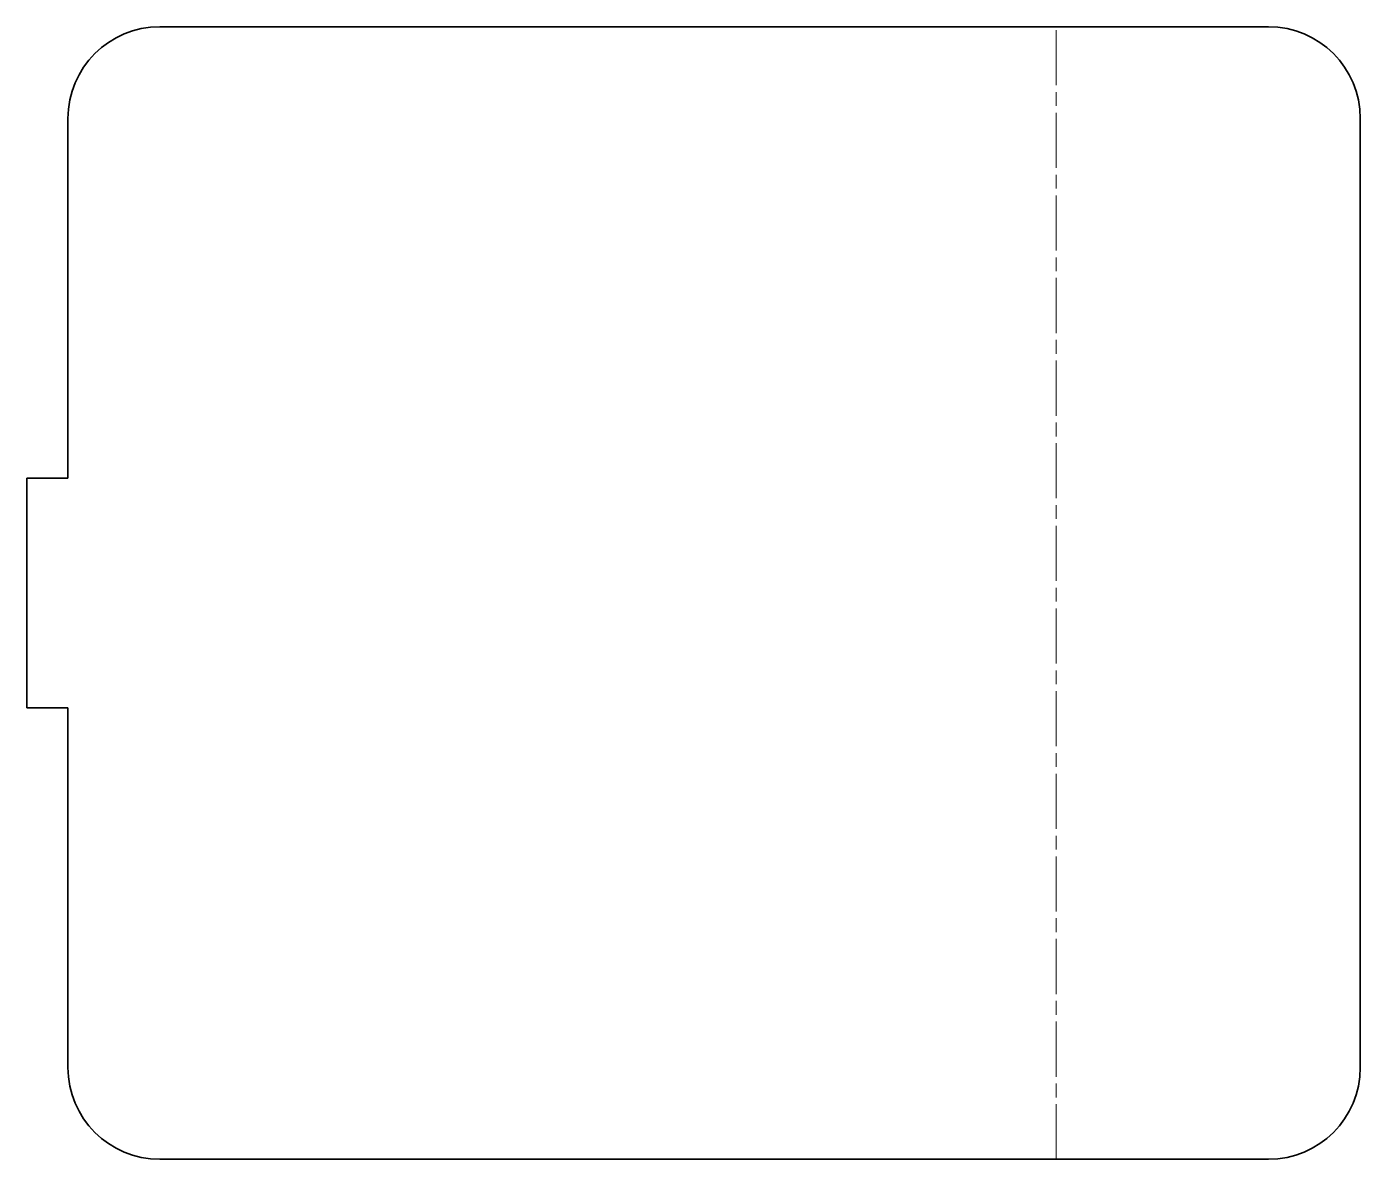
# Model space of a CAD drawing. Header units: inches. Extents: x 0 to 58.1, y 0 to 49.4.
import ezdxf

# ---------------------------------------------------------------- set-up
doc = ezdxf.new("R2010")
doc.units = ezdxf.units.IN
doc.header["$MEASUREMENT"] = 0
doc.linetypes.add('Chain', pattern=[13.68, 9.12, -1.14, 2.28, -1.14])
doc.layers.add('SIMUMAK Bend Centerline (ISO)', color=7, linetype='Chain', lineweight=9)
doc.layers.add('SIMUMAK Visible (ISO)', color=7, linetype='Continuous', lineweight=35)

# ---------------------------------------------------------------- blocks, each defined once
blk = doc.blocks.new('AMB-04-REF01_Sheet_5_AMB-04-REF01 (desplegada)')
at = {"layer": 'SIMUMAK Bend Centerline (ISO)', "ltscale": 0.263158}
blk.add_line((15.8, -24.675), (15.8, 24.675), dxfattribs=at)
at = {"layer": 'SIMUMAK Visible (ISO)'}
for p, q in [((-23.262, 24.675), (25.062, 24.675)), ((-27.262, 5), (-27.262, 20.675)), ((29.062, 20.675), (29.062, -20.675)), ((-27.262, 5), (-29.062, 5)), ((-29.062, 5), (-29.062, -5)), ((-29.062, -5), (-27.262, -5)), ((-27.262, -20.675), (-27.262, -5)), ((25.062, -24.675), (-23.262, -24.675))]:
    blk.add_line(p, q, dxfattribs=at)
at = {"layer": 'SIMUMAK Visible (ISO)', "extrusion": (0, 0, -1)}
for centre, start, end in [((23.262, 20.675), 0, 90), ((-25.062, 20.675), 90, 180), ((23.262, -20.675), 270, 0), ((-25.062, -20.675), 180, 270)]:
    blk.add_arc(centre, 4, start, end, dxfattribs=at)

msp = doc.modelspace()

# ---------------------------------------------------------------- block references
msp.add_blockref('AMB-04-REF01_Sheet_5_AMB-04-REF01 (desplegada)', (29.062, 24.675))

doc.saveas('drawing.dxf')
